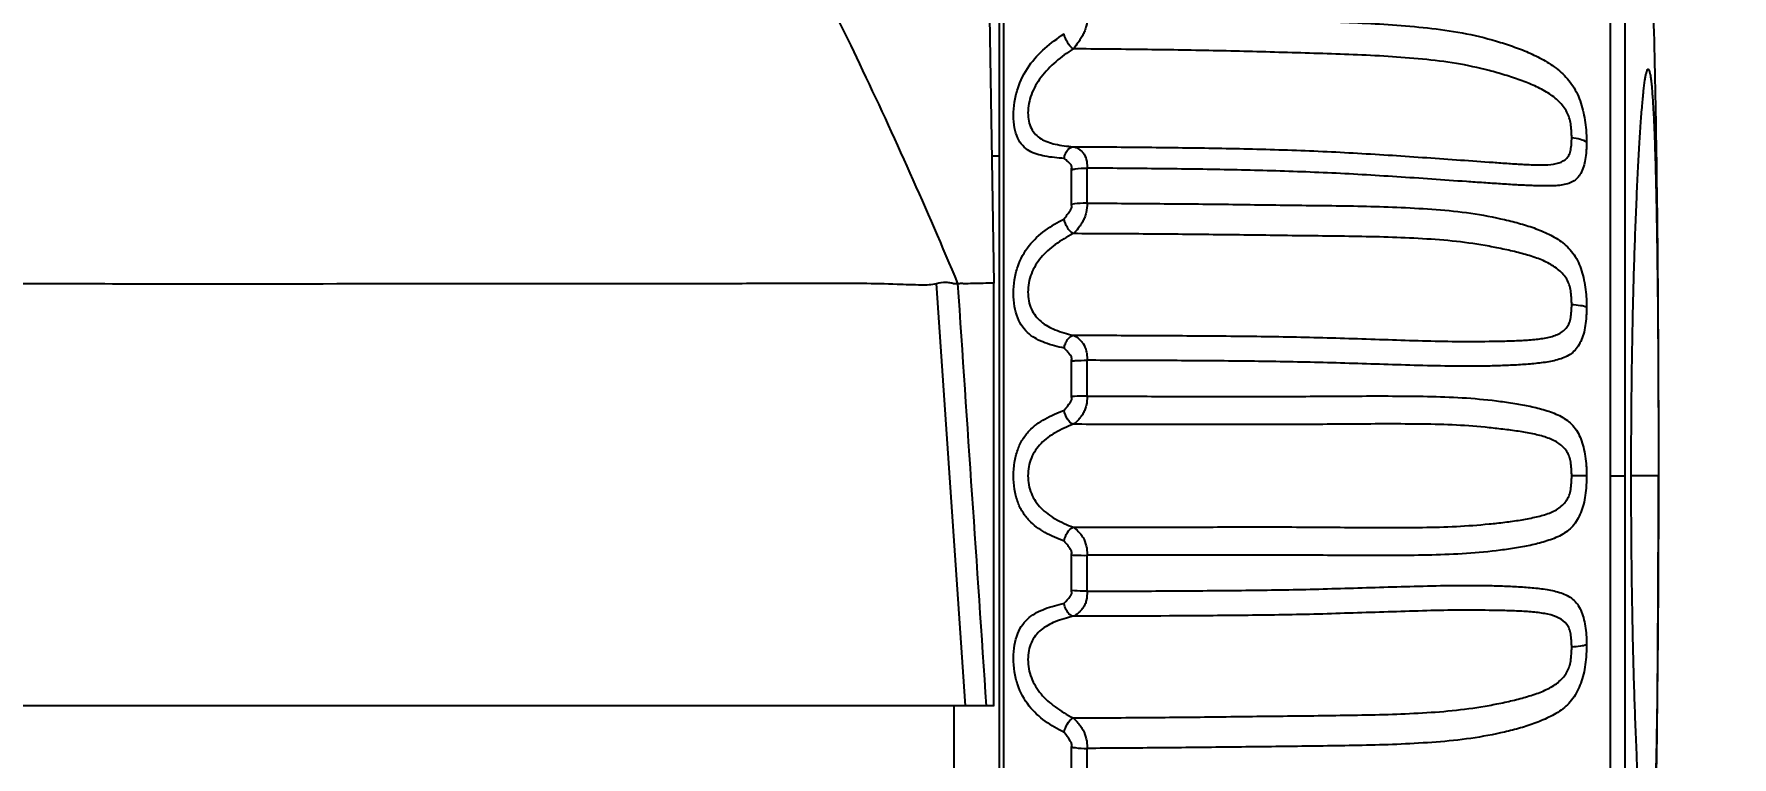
# Model space of a CAD drawing. Header units: millimetres. Extents: x 4086 to 8300, y 123 to 1549.
# Drawn here: x 7017.82 to 7038.3, y 693.67 to 702.39 of the extents above; entities that cross this region are included whole.
import ezdxf

# ---------------------------------------------------------------- set-up
doc = ezdxf.new("R2010")
doc.units = ezdxf.units.MM
doc.layers.add('00_COMPONENTS', color=7, linetype='Continuous')
doc.layers.add('尺寸', color=3, linetype='Continuous')
doc.styles.add('思源黑', font='SourceHanSansCN-Normal.ttf')
doc.dimstyles.get("Standard").update_dxf_attribs({"dimscale": 6, "dimtxt": 7, "dimasz": 3, "dimexe": 0.18, "dimexo": 0.0625, "dimgap": 0.8, "dimtad": 1, "dimtoh": 1, "dimdec": 1, "dimzin": 0, "dimdsep": 46, "dimtxsty": '思源黑', "dimcen": 0.09, "dimclrd": 256, "dimclre": 256, "dimclrt": 256, "dimadec": 0, "dimazin": 2, "dimtfac": 1, "dimtdec": 1, "dimtofl": 0, "dimtmove": 0, "dimatfit": 3, "dimfxl": 1, "dimtolj": 1, "dimtzin": 0, "dimarcsym": 0})

# ---------------------------------------------------------------- blocks, each defined once
blk = doc.blocks.new('*D486')
at = {"layer": 'Defpoints', "color": 0}
for p in [(6978.443, 724.365), (7025.542, 680.964), (7150.424, 680.964)]:
    blk.add_point(p, dxfattribs=at)
at = {"layer": '尺寸', "lineweight": -2}
for p, q in [((6978.63, 724.365), (7159.767, 724.365)), ((7159.227, 715.365), (7159.227, 689.964)), ((7025.73, 680.964), (7159.767, 680.964)), ((7159.227, 680.964), (7159.227, 602.034)), ((7159.227, 602.034), (7033.582, 602.034))]:
    blk.add_line(p, q, dxfattribs=at)
at = {"layer": '尺寸'}
for points in [[(7160.727, 715.365), (7157.727, 715.365), (7159.227, 724.365)], [(7157.727, 689.964), (7160.727, 689.964), (7159.227, 680.964)]]:
    blk.add_solid(points, dxfattribs=at)
at = {"layer": '尺寸', "insert": (7095.205, 624.158), "char_height": 21, "attachment_point": 5, "style": '思源黑'}
blk.add_mtext('\\A1;43.4', dxfattribs=at)

msp = doc.modelspace()

# ---------------------------------------------------------------- linework, layer by layer
at = {"layer": '00_COMPONENTS', "color": 7, "linetype": 'Continuous'}
for p, q in [((7029.465, 683.436), (7029.465, 710.693)), ((7036.832, 685.02), (7036.832, 709.11)), ((7037.006, 686.06), (7037.006, 708.069)), ((7029.514, 690.286), (7029.514, 705.395)), ((7029.303, 704.964), (7029.396, 699.389)), ((7029.366, 700.922), (7029.465, 700.922)), ((7030.332, 700.338), (7030.332, 700.758)), ((7030.521, 700.353), (7030.521, 700.775)), ((7029.052, 694.293), (7028.704, 699.384)), ((7029.395, 694.293), (7029.395, 699.389)), ((7030.332, 698.022), (7030.332, 698.451)), ((7030.521, 698.025), (7030.521, 698.458)), ((7036.542, 697.065), (7036.363, 697.065)), ((7036.832, 697.065), (7037.006, 697.065)), ((7037.408, 697.064), (7037.08, 697.064)), ((7030.332, 695.681), (7030.332, 696.11)), ((7030.521, 695.674), (7030.521, 696.107)), ((7029.052, 694.293), (6763.725, 694.293)), ((7028.918, 693.293), (7028.918, 694.293)), ((7029.307, 694.293), (7029.052, 694.293)), ((7029.4, 694.293), (7029.307, 694.293)), ((7030.332, 693.374), (7030.332, 693.794)), ((7030.521, 693.357), (7030.521, 693.779))]:
    msp.add_line(p, q, dxfattribs=at)
for points, knots in [([(7028.962, 699.384), (7028.589, 700.276), (7027.143, 703.524), (7025.369, 706.64), (7023.833, 708.724)], [0, 0, 0, 0, 0.271893, 1, 1, 1, 1]), ([(7037.006, 708.069), (7037.081, 707.503), (7037.205, 706.159), (7037.323, 703.792), (7037.396, 700.691), (7037.408, 698.367), (7037.408, 697.065)], [0, 0, 0, 0, 0.155586, 0.367245, 0.645306, 1, 1, 1, 1]), ([(7030.521, 702.6), (7030.521, 702.562), (7030.515, 702.505), (7030.495, 702.431), (7030.47, 702.38), (7030.441, 702.333), (7030.404, 702.275), (7030.374, 702.236), (7030.352, 702.213)], [0, 0, 0, 0, 0.260859, 0.394872, 0.526964, 0.655323, 0.77791, 1, 1, 1, 1]), ([(7030.521, 702.6), (7030.796, 702.597), (7031.347, 702.59), (7032.174, 702.576), (7033.004, 702.553), (7033.698, 702.534), (7034.256, 702.501), (7034.676, 702.462), (7035.096, 702.403), (7035.436, 702.315), (7035.698, 702.229), (7035.887, 702.152), (7036.069, 702.056), (7036.241, 701.934), (7036.388, 701.768), (7036.465, 701.594), (7036.505, 701.443), (7036.527, 701.325), (7036.537, 701.226), (7036.541, 701.148), (7036.541, 701.109), (7036.542, 701.09)], [0, 0, 0, 0, 0.122407, 0.245031, 0.368028, 0.491616, 0.553819, 0.616386, 0.67932, 0.742029, 0.772386, 0.802186, 0.832449, 0.863687, 0.89569, 0.929645, 0.947361, 0.965145, 0.982761, 0.991459, 1, 1, 1, 1]), ([(7030.243, 700.892), (7030.165, 700.897), (7030.053, 700.907), (7029.912, 700.94), (7029.819, 700.979), (7029.737, 701.044), (7029.675, 701.141), (7029.639, 701.266), (7029.627, 701.413), (7029.641, 701.572), (7029.69, 701.78), (7029.804, 702.011), (7030.007, 702.227), (7030.162, 702.34), (7030.242, 702.392)], [0, 0, 0, 0, 0.109237, 0.157345, 0.203732, 0.250623, 0.302067, 0.362753, 0.432514, 0.508615, 0.586309, 0.73191, 0.864395, 1, 1, 1, 1]), ([(7030.352, 702.212), (7030.323, 702.233), (7030.277, 702.29), (7030.249, 702.357), (7030.242, 702.392)], [0, 0, 0, 0, 0.493977, 1, 1, 1, 1]), ([(7030.352, 702.212), (7030.207, 702.119), (7030.004, 701.957), (7029.838, 701.671), (7029.8, 701.482), (7029.813, 701.342), (7029.843, 701.252), (7029.895, 701.179), (7029.964, 701.125), (7030.045, 701.087), (7030.175, 701.051), (7030.279, 701.039), (7030.352, 701.033)], [0, 0, 0, 0, 0.295792, 0.432367, 0.560613, 0.618763, 0.671945, 0.721274, 0.769987, 0.8207, 0.874822, 1, 1, 1, 1]), ([(7036.363, 701.145), (7036.363, 701.151), (7036.362, 701.165), (7036.361, 701.193), (7036.358, 701.24), (7036.352, 701.306), (7036.336, 701.382), (7036.295, 701.477), (7036.211, 701.585), (7036.075, 701.687), (7035.915, 701.769), (7035.74, 701.839), (7035.556, 701.899), (7035.301, 701.971), (7034.97, 702.043), (7034.562, 702.091), (7034.147, 702.123), (7033.728, 702.144), (7033.307, 702.157), (7032.885, 702.169), (7032.462, 702.181), (7031.899, 702.194), (7031.196, 702.205), (7030.633, 702.21), (7030.352, 702.213)], [0, 0, 0, 0, 0.003024, 0.006358, 0.012846, 0.02521, 0.03709, 0.048958, 0.07339, 0.099609, 0.12774, 0.157098, 0.187295, 0.21804, 0.280673, 0.344755, 0.409559, 0.47481, 0.540388, 0.606157, 0.671941, 0.7376, 0.868777, 1, 1, 1, 1]), ([(7037.08, 697.064), (7037.08, 697.373), (7037.083, 697.98), (7037.096, 698.864), (7037.117, 699.684), (7037.141, 700.313), (7037.162, 700.763), (7037.178, 701.051), (7037.194, 701.304), (7037.211, 701.518), (7037.227, 701.69), (7037.241, 701.808), (7037.253, 701.88), (7037.261, 701.918), (7037.269, 701.945), (7037.274, 701.959), (7037.278, 701.964)], [0, 0, 0, 0, 0.188791, 0.370995, 0.540146, 0.690052, 0.756003, 0.815108, 0.866813, 0.910617, 0.946089, 0.972899, 0.982989, 0.990852, 0.9965, 1, 1, 1, 1]), ([(7037.278, 701.964), (7037.28, 701.966), (7037.288, 701.97), (7037.297, 701.955), (7037.303, 701.934), (7037.308, 701.908), (7037.313, 701.881), (7037.316, 701.857), (7037.32, 701.829), (7037.325, 701.786), (7037.33, 701.725), (7037.339, 701.608), (7037.349, 701.433), (7037.36, 701.19), (7037.369, 700.905), (7037.378, 700.581), (7037.385, 700.223), (7037.394, 699.684), (7037.402, 698.954), (7037.407, 698.028), (7037.408, 697.389), (7037.408, 697.064)], [0, 0, 0, 0, 0.00182, 0.004196, 0.008778, 0.015791, 0.020223, 0.025273, 0.030937, 0.037214, 0.05159, 0.068368, 0.108953, 0.158555, 0.216657, 0.28265, 0.355841, 0.435475, 0.610766, 0.801465, 1, 1, 1, 1]), ([(7030.243, 700.892), (7030.246, 700.91), (7030.255, 700.945), (7030.284, 701), (7030.325, 701.031), (7030.352, 701.033)], [0, 0, 0, 0, 0.293398, 0.564075, 1, 1, 1, 1]), ([(7030.352, 701.033), (7030.633, 701.032), (7031.196, 701.027), (7031.899, 701.019), (7032.462, 701.008), (7032.884, 700.996), (7033.307, 700.98), (7033.728, 700.959), (7034.147, 700.933), (7034.561, 700.905), (7034.967, 700.876), (7035.298, 700.853), (7035.555, 700.835), (7035.738, 700.822), (7035.911, 700.814), (7036.068, 700.812), (7036.202, 700.829), (7036.295, 700.876), (7036.338, 700.94), (7036.353, 701), (7036.359, 701.057), (7036.362, 701.107), (7036.363, 701.132), (7036.363, 701.145)], [0, 0, 0, 0, 0.135308, 0.270561, 0.338245, 0.406066, 0.473911, 0.541579, 0.60888, 0.675634, 0.741365, 0.804657, 0.835268, 0.864936, 0.893, 0.918548, 0.94027, 0.958083, 0.966319, 0.976075, 0.987668, 0.993828, 1, 1, 1, 1]), ([(7030.352, 701.033), (7030.373, 701.03), (7030.406, 701.017), (7030.444, 700.989), (7030.484, 700.95), (7030.508, 700.892), (7030.52, 700.828), (7030.519, 700.793), (7030.521, 700.775)], [0, 0, 0, 0, 0.193394, 0.302369, 0.421748, 0.686034, 0.837521, 1, 1, 1, 1]), ([(7036.542, 701.09), (7036.542, 701.072), (7036.54, 701.035), (7036.537, 700.964), (7036.526, 700.854), (7036.493, 700.739), (7036.433, 700.653), (7036.376, 700.609), (7036.309, 700.583), (7036.204, 700.562), (7036.061, 700.558), (7035.882, 700.563), (7035.696, 700.572), (7035.502, 700.585), (7035.3, 700.598), (7035.024, 700.617), (7034.675, 700.642), (7034.255, 700.67), (7033.837, 700.696), (7033.419, 700.718), (7032.865, 700.74), (7032.174, 700.758), (7031.347, 700.768), (7030.796, 700.773), (7030.521, 700.775)], [0, 0, 0, 0, 0.008711, 0.017204, 0.033358, 0.060633, 0.071818, 0.082352, 0.093463, 0.105555, 0.132278, 0.160453, 0.189472, 0.219854, 0.251621, 0.284183, 0.349969, 0.415796, 0.481402, 0.546749, 0.611847, 0.741564, 0.87091, 1, 1, 1, 1]), ([(7036.363, 701.145), (7036.398, 701.141), (7036.46, 701.13), (7036.52, 701.106), (7036.542, 701.09)], [0, 0, 0, 0, 0.570079, 1, 1, 1, 1]), ([(7030.332, 700.758), (7030.333, 700.764), (7030.335, 700.778), (7030.334, 700.804), (7030.315, 700.829), (7030.283, 700.858), (7030.258, 700.88), (7030.242, 700.892)], [0, 0, 0, 0, 0.121121, 0.239476, 0.434086, 0.649089, 1, 1, 1, 1]), ([(7030.332, 700.757), (7030.346, 700.76), (7030.408, 700.771), (7030.472, 700.775), (7030.521, 700.775)], [0, 0, 0, 0, 0.222882, 1, 1, 1, 1]), ([(7030.243, 700.162), (7030.268, 700.196), (7030.301, 700.241), (7030.335, 700.295), (7030.335, 700.32), (7030.333, 700.332), (7030.332, 700.338)], [0, 0, 0, 0, 0.636145, 0.826129, 0.913057, 1, 1, 1, 1]), ([(7030.521, 700.353), (7030.504, 700.353), (7030.441, 700.352), (7030.378, 700.346), (7030.332, 700.337)], [0, 0, 0, 0, 0.266503, 1, 1, 1, 1]), ([(7030.521, 700.353), (7030.521, 700.315), (7030.515, 700.257), (7030.495, 700.184), (7030.47, 700.134), (7030.442, 700.09), (7030.405, 700.039), (7030.374, 700.004), (7030.352, 699.985)], [0, 0, 0, 0, 0.276055, 0.412679, 0.544859, 0.671283, 0.789927, 1, 1, 1, 1]), ([(7030.521, 700.353), (7030.796, 700.351), (7031.347, 700.347), (7032.174, 700.34), (7033.004, 700.327), (7033.698, 700.321), (7034.256, 700.305), (7034.676, 700.282), (7035.094, 700.245), (7035.435, 700.183), (7035.698, 700.12), (7035.886, 700.064), (7036.067, 699.991), (7036.24, 699.896), (7036.389, 699.755), (7036.466, 699.596), (7036.505, 699.454), (7036.527, 699.339), (7036.538, 699.241), (7036.541, 699.162), (7036.541, 699.122), (7036.542, 699.102)], [0, 0, 0, 0, 0.12406, 0.248333, 0.372969, 0.49817, 0.56113, 0.624359, 0.687729, 0.750304, 0.780321, 0.809514, 0.83872, 0.868255, 0.897916, 0.929519, 0.946535, 0.964175, 0.982124, 0.9911, 1, 1, 1, 1]), ([(7030.243, 698.604), (7030.164, 698.621), (7030.016, 698.659), (7029.842, 698.746), (7029.737, 698.859), (7029.676, 698.972), (7029.639, 699.111), (7029.627, 699.267), (7029.64, 699.429), (7029.688, 699.629), (7029.846, 699.925), (7030.086, 700.081), (7030.243, 700.162)], [0, 0, 0, 0, 0.112209, 0.21348, 0.26657, 0.325138, 0.391982, 0.465583, 0.542517, 0.618052, 0.753408, 1, 1, 1, 1]), ([(7030.352, 699.985), (7030.323, 700.002), (7030.275, 700.058), (7030.249, 700.125), (7030.242, 700.162)], [0, 0, 0, 0, 0.475828, 1, 1, 1, 1]), ([(7030.352, 699.985), (7030.277, 699.946), (7030.17, 699.883), (7030.043, 699.78), (7029.936, 699.671), (7029.835, 699.507), (7029.8, 699.319), (7029.813, 699.175), (7029.844, 699.076), (7029.895, 698.991), (7029.986, 698.898), (7030.142, 698.816), (7030.278, 698.778), (7030.352, 698.76)], [0, 0, 0, 0, 0.144162, 0.210725, 0.276093, 0.404432, 0.53172, 0.592821, 0.650732, 0.705616, 0.759601, 0.871391, 1, 1, 1, 1]), ([(7036.363, 699.131), (7036.363, 699.137), (7036.362, 699.151), (7036.361, 699.179), (7036.358, 699.227), (7036.352, 699.293), (7036.336, 699.368), (7036.295, 699.458), (7036.21, 699.554), (7036.073, 699.638), (7035.914, 699.702), (7035.739, 699.753), (7035.555, 699.796), (7035.3, 699.846), (7034.969, 699.896), (7034.562, 699.925), (7034.147, 699.943), (7033.587, 699.955), (7033.025, 699.959), (7032.462, 699.968), (7031.899, 699.974), (7031.196, 699.981), (7030.633, 699.984), (7030.352, 699.985)], [0, 0, 0, 0, 0.003156, 0.006588, 0.013255, 0.025826, 0.037574, 0.04895, 0.07191, 0.096764, 0.123867, 0.152518, 0.182246, 0.212683, 0.275115, 0.33943, 0.404647, 0.470392, 0.602814, 0.669146, 0.735359, 0.867652, 1, 1, 1, 1]), ([(7011.53, 699.384), (7012.589, 699.33), (7014.177, 699.349), (7016.281, 699.384), (7018.314, 699.383), (7020.706, 699.378), (7023.307, 699.388), (7025.212, 699.382), (7026.471, 699.386), (7027.192, 699.389), (7027.761, 699.39), (7028.188, 699.38), (7028.485, 699.367), (7028.645, 699.369), (7028.704, 699.384)], [0, 0, 0, 0, 0.185251, 0.277089, 0.367563, 0.540356, 0.694883, 0.822015, 0.87298, 0.914893, 0.947894, 0.972445, 0.989395, 1, 1, 1, 1]), ([(7028.704, 699.384), (7028.74, 699.394), (7028.798, 699.402), (7028.872, 699.396), (7028.92, 699.381), (7028.951, 699.386), (7028.966, 699.385)], [0, 0, 0, 0, 0.428414, 0.661335, 0.830428, 1, 1, 1, 1]), ([(7029.396, 699.389), (7029.353, 699.388), (7029.268, 699.385), (7029.146, 699.384), (7029.051, 699.38), (7028.992, 699.383), (7028.968, 699.38), (7028.962, 699.384)], [0, 0, 0, 0, 0.298136, 0.584147, 0.845044, 0.950828, 1, 1, 1, 1]), ([(7030.352, 698.76), (7030.633, 698.76), (7031.196, 698.758), (7031.899, 698.754), (7032.462, 698.749), (7032.884, 698.743), (7033.307, 698.734), (7033.728, 698.721), (7034.147, 698.707), (7034.561, 698.693), (7034.967, 698.684), (7035.298, 698.685), (7035.555, 698.69), (7035.738, 698.696), (7035.912, 698.708), (7036.069, 698.728), (7036.188, 698.763), (7036.263, 698.811), (7036.306, 698.854), (7036.337, 698.909), (7036.352, 698.976), (7036.359, 699.037), (7036.361, 699.09), (7036.363, 699.117), (7036.363, 699.131)], [0, 0, 0, 0, 0.134475, 0.268889, 0.336147, 0.403533, 0.470928, 0.538125, 0.604929, 0.671154, 0.736331, 0.799082, 0.829438, 0.858884, 0.88682, 0.912475, 0.934949, 0.94515, 0.954705, 0.963953, 0.974687, 0.987118, 0.993594, 1, 1, 1, 1]), ([(7036.542, 699.102), (7036.542, 699.083), (7036.54, 699.044), (7036.537, 698.969), (7036.528, 698.878), (7036.508, 698.776), (7036.474, 698.688), (7036.432, 698.612), (7036.359, 698.531), (7036.231, 698.468), (7036.062, 698.434), (7035.882, 698.413), (7035.696, 698.4), (7035.501, 698.392), (7035.3, 698.387), (7035.023, 698.386), (7034.674, 698.391), (7034.255, 698.403), (7033.836, 698.416), (7033.419, 698.429), (7032.865, 698.442), (7032.174, 698.451), (7031.347, 698.455), (7030.796, 698.457), (7030.521, 698.458)], [0, 0, 0, 0, 0.008988, 0.017871, 0.035132, 0.05117, 0.065689, 0.07879, 0.091015, 0.115875, 0.142966, 0.17102, 0.199741, 0.229737, 0.261069, 0.293171, 0.358028, 0.422951, 0.487691, 0.552204, 0.616493, 0.744641, 0.872444, 1, 1, 1, 1]), ([(7036.363, 699.131), (7036.398, 699.129), (7036.458, 699.123), (7036.518, 699.111), (7036.542, 699.102)], [0, 0, 0, 0, 0.583751, 1, 1, 1, 1]), ([(7030.243, 698.604), (7030.246, 698.622), (7030.262, 698.684), (7030.307, 698.749), (7030.352, 698.76)], [0, 0, 0, 0, 0.288257, 1, 1, 1, 1]), ([(7030.332, 698.451), (7030.333, 698.458), (7030.335, 698.472), (7030.334, 698.499), (7030.315, 698.527), (7030.283, 698.562), (7030.258, 698.588), (7030.243, 698.604)], [0, 0, 0, 0, 0.11536, 0.230159, 0.42579, 0.643598, 1, 1, 1, 1]), ([(7030.352, 698.76), (7030.374, 698.752), (7030.407, 698.731), (7030.444, 698.694), (7030.484, 698.647), (7030.508, 698.583), (7030.52, 698.514), (7030.519, 698.477), (7030.521, 698.458)], [0, 0, 0, 0, 0.194576, 0.306305, 0.428192, 0.696333, 0.844919, 1, 1, 1, 1]), ([(7030.332, 698.451), (7030.346, 698.452), (7030.409, 698.457), (7030.472, 698.458), (7030.521, 698.458)], [0, 0, 0, 0, 0.220742, 1, 1, 1, 1]), ([(7030.243, 697.855), (7030.269, 697.887), (7030.302, 697.927), (7030.335, 697.979), (7030.335, 698.004), (7030.333, 698.016), (7030.332, 698.022)], [0, 0, 0, 0, 0.624362, 0.811918, 0.903824, 1, 1, 1, 1]), ([(7030.521, 698.025), (7030.504, 698.025), (7030.441, 698.025), (7030.378, 698.024), (7030.332, 698.021)], [0, 0, 0, 0, 0.267495, 1, 1, 1, 1]), ([(7030.521, 698.026), (7030.521, 697.987), (7030.516, 697.93), (7030.495, 697.859), (7030.47, 697.813), (7030.442, 697.773), (7030.405, 697.728), (7030.374, 697.7), (7030.352, 697.686)], [0, 0, 0, 0, 0.290494, 0.429136, 0.561066, 0.685492, 0.800312, 1, 1, 1, 1]), ([(7030.521, 698.026), (7030.796, 698.025), (7031.347, 698.023), (7032.174, 698.022), (7032.865, 698.021), (7033.419, 698.025), (7033.837, 698.028), (7034.255, 698.028), (7034.675, 698.023), (7035.092, 698.008), (7035.434, 697.974), (7035.697, 697.936), (7035.884, 697.901), (7036.065, 697.854), (7036.236, 697.788), (7036.388, 697.678), (7036.467, 697.537), (7036.506, 697.408), (7036.527, 697.299), (7036.538, 697.203), (7036.541, 697.124), (7036.541, 697.085), (7036.542, 697.065)], [0, 0, 0, 0, 0.12584, 0.251893, 0.378308, 0.441701, 0.505299, 0.569132, 0.633179, 0.697206, 0.759997, 0.789893, 0.818724, 0.847141, 0.875186, 0.902394, 0.931047, 0.946964, 0.964039, 0.981897, 0.990942, 1, 1, 1, 1]), ([(7030.243, 696.277), (7030.164, 696.307), (7030.012, 696.371), (7029.841, 696.494), (7029.737, 696.628), (7029.676, 696.756), (7029.64, 696.905), (7029.627, 697.066), (7029.64, 697.226), (7029.676, 697.375), (7029.737, 697.504), (7029.841, 697.639), (7030.012, 697.76), (7030.163, 697.825), (7030.243, 697.855)], [0, 0, 0, 0, 0.117923, 0.228552, 0.287834, 0.352498, 0.424157, 0.499993, 0.57581, 0.647511, 0.712332, 0.771631, 0.882155, 1, 1, 1, 1]), ([(7030.352, 697.686), (7030.323, 697.698), (7030.273, 697.752), (7030.249, 697.818), (7030.242, 697.854)], [0, 0, 0, 0, 0.459857, 1, 1, 1, 1]), ([(7030.352, 697.686), (7030.278, 697.657), (7030.139, 697.596), (7029.957, 697.466), (7029.833, 697.284), (7029.793, 697.066), (7029.833, 696.848), (7029.957, 696.666), (7030.139, 696.536), (7030.278, 696.474), (7030.352, 696.446)], [0, 0, 0, 0, 0.135432, 0.256859, 0.375785, 0.500011, 0.624126, 0.743092, 0.864508, 1, 1, 1, 1]), ([(7036.363, 697.065), (7036.363, 697.072), (7036.362, 697.086), (7036.361, 697.114), (7036.358, 697.162), (7036.353, 697.226), (7036.336, 697.297), (7036.296, 697.38), (7036.209, 697.463), (7036.072, 697.526), (7035.913, 697.569), (7035.739, 697.6), (7035.555, 697.625), (7035.299, 697.653), (7034.968, 697.68), (7034.561, 697.689), (7034.147, 697.691), (7033.728, 697.689), (7033.307, 697.685), (7032.744, 697.681), (7032.04, 697.684), (7031.196, 697.685), (7030.633, 697.686), (7030.352, 697.686)], [0, 0, 0, 0, 0.003211, 0.006659, 0.013341, 0.025811, 0.037149, 0.047796, 0.069032, 0.092557, 0.118817, 0.146972, 0.176426, 0.206722, 0.269195, 0.333884, 0.399596, 0.465886, 0.532558, 0.599434, 0.733102, 0.866522, 1, 1, 1, 1]), ([(7030.352, 696.446), (7030.633, 696.446), (7031.196, 696.446), (7031.899, 696.448), (7032.462, 696.449), (7032.884, 696.449), (7033.307, 696.447), (7033.728, 696.443), (7034.147, 696.44), (7034.561, 696.442), (7034.968, 696.452), (7035.299, 696.477), (7035.555, 696.505), (7035.739, 696.53), (7035.912, 696.563), (7036.072, 696.603), (7036.19, 696.658), (7036.263, 696.72), (7036.306, 696.772), (7036.337, 696.833), (7036.352, 696.904), (7036.359, 696.969), (7036.361, 697.024), (7036.363, 697.052), (7036.363, 697.065)], [0, 0, 0, 0, 0.133453, 0.266844, 0.333589, 0.400455, 0.467322, 0.533984, 0.600244, 0.665935, 0.730633, 0.793079, 0.823384, 0.852876, 0.881018, 0.907178, 0.930789, 0.941889, 0.952429, 0.962525, 0.973969, 0.986909, 0.993529, 1, 1, 1, 1]), ([(7036.542, 697.065), (7036.542, 697.045), (7036.54, 697.006), (7036.537, 696.927), (7036.528, 696.831), (7036.507, 696.722), (7036.464, 696.594), (7036.389, 696.452), (7036.236, 696.342), (7036.064, 696.277), (7035.884, 696.23), (7035.696, 696.194), (7035.433, 696.157), (7035.092, 696.124), (7034.674, 696.108), (7034.255, 696.103), (7033.698, 696.104), (7033.004, 696.11), (7032.174, 696.11), (7031.347, 696.108), (7030.796, 696.107), (7030.521, 696.107)], [0, 0, 0, 0, 0.00903, 0.018063, 0.035966, 0.053038, 0.068938, 0.097587, 0.124751, 0.152859, 0.181295, 0.210077, 0.239946, 0.302799, 0.366833, 0.430861, 0.494692, 0.621706, 0.748105, 0.874173, 1, 1, 1, 1]), ([(7037.006, 686.06), (7037.081, 686.626), (7037.205, 687.97), (7037.323, 690.338), (7037.396, 693.438), (7037.408, 695.762), (7037.408, 697.065)], [0, 0, 0, 0, 0.155586, 0.367245, 0.645306, 1, 1, 1, 1]), ([(7037.278, 692.164), (7037.274, 692.168), (7037.269, 692.182), (7037.261, 692.209), (7037.253, 692.247), (7037.241, 692.319), (7037.227, 692.437), (7037.211, 692.61), (7037.194, 692.823), (7037.178, 693.076), (7037.162, 693.365), (7037.141, 693.814), (7037.117, 694.444), (7037.096, 695.264), (7037.083, 696.148), (7037.08, 696.755), (7037.08, 697.064)], [0, 0, 0, 0, 0.003498, 0.009145, 0.01701, 0.027104, 0.053918, 0.089383, 0.133173, 0.184874, 0.243989, 0.309954, 0.459865, 0.629006, 0.81121, 1, 1, 1, 1]), ([(7037.408, 697.064), (7037.408, 696.738), (7037.407, 696.1), (7037.401, 695.174), (7037.394, 694.443), (7037.385, 693.905), (7037.378, 693.546), (7037.369, 693.222), (7037.36, 692.938), (7037.349, 692.695), (7037.339, 692.52), (7037.33, 692.402), (7037.325, 692.341), (7037.32, 692.298), (7037.316, 692.271), (7037.313, 692.246), (7037.308, 692.219), (7037.303, 692.193), (7037.297, 692.173), (7037.288, 692.157), (7037.28, 692.162), (7037.278, 692.164)], [0, 0, 0, 0, 0.198538, 0.389239, 0.564531, 0.644164, 0.717355, 0.783346, 0.84145, 0.891056, 0.931645, 0.948422, 0.962796, 0.96907, 0.974732, 0.979779, 0.984209, 0.99122, 0.995803, 0.998181, 1, 1, 1, 1]), ([(7030.243, 696.277), (7030.249, 696.314), (7030.273, 696.379), (7030.323, 696.433), (7030.352, 696.446)], [0, 0, 0, 0, 0.540177, 1, 1, 1, 1]), ([(7030.352, 696.446), (7030.375, 696.432), (7030.407, 696.404), (7030.444, 696.36), (7030.484, 696.306), (7030.507, 696.237), (7030.52, 696.164), (7030.519, 696.126), (7030.521, 696.107)], [0, 0, 0, 0, 0.201344, 0.316461, 0.4406, 0.709404, 0.853468, 1, 1, 1, 1]), ([(7030.332, 696.11), (7030.333, 696.117), (7030.335, 696.131), (7030.334, 696.159), (7030.315, 696.189), (7030.284, 696.229), (7030.259, 696.258), (7030.243, 696.276)], [0, 0, 0, 0, 0.110318, 0.220831, 0.415595, 0.636196, 1, 1, 1, 1]), ([(7030.332, 696.111), (7030.346, 696.11), (7030.409, 696.107), (7030.472, 696.106), (7030.521, 696.107)], [0, 0, 0, 0, 0.220554, 1, 1, 1, 1]), ([(7030.521, 695.674), (7030.796, 695.675), (7031.347, 695.676), (7032.174, 695.682), (7032.865, 695.689), (7033.419, 695.703), (7033.836, 695.716), (7034.255, 695.728), (7034.675, 695.74), (7035.024, 695.746), (7035.3, 695.744), (7035.502, 695.739), (7035.696, 695.731), (7035.883, 695.718), (7036.063, 695.697), (7036.232, 695.662), (7036.36, 695.599), (7036.434, 695.518), (7036.476, 695.443), (7036.506, 695.353), (7036.527, 695.252), (7036.538, 695.162), (7036.541, 695.086), (7036.541, 695.047), (7036.542, 695.028)], [0, 0, 0, 0, 0.127567, 0.255352, 0.383513, 0.447794, 0.512293, 0.577031, 0.641971, 0.706822, 0.738882, 0.77018, 0.800205, 0.828984, 0.857016, 0.884017, 0.908937, 0.921256, 0.934333, 0.948758, 0.964827, 0.982136, 0.991017, 1, 1, 1, 1]), ([(7030.243, 693.97), (7030.086, 694.051), (7029.846, 694.207), (7029.688, 694.502), (7029.64, 694.703), (7029.627, 694.865), (7029.639, 695.021), (7029.676, 695.159), (7029.737, 695.273), (7029.842, 695.385), (7030.016, 695.472), (7030.164, 695.511), (7030.243, 695.528)], [0, 0, 0, 0, 0.246629, 0.381992, 0.457451, 0.534319, 0.607967, 0.674904, 0.733513, 0.786588, 0.887851, 1, 1, 1, 1]), ([(7030.352, 695.372), (7030.338, 695.375), (7030.304, 695.394), (7030.263, 695.45), (7030.247, 695.501), (7030.242, 695.528)], [0, 0, 0, 0, 0.208174, 0.580755, 1, 1, 1, 1]), ([(7030.243, 695.528), (7030.268, 695.556), (7030.302, 695.591), (7030.335, 695.639), (7030.335, 695.663), (7030.333, 695.675), (7030.332, 695.681)], [0, 0, 0, 0, 0.613888, 0.803418, 0.899727, 1, 1, 1, 1]), ([(7030.521, 695.674), (7030.504, 695.674), (7030.441, 695.675), (7030.378, 695.677), (7030.332, 695.681)], [0, 0, 0, 0, 0.267394, 1, 1, 1, 1]), ([(7030.521, 695.674), (7030.521, 695.637), (7030.516, 695.583), (7030.496, 695.515), (7030.471, 695.473), (7030.442, 695.439), (7030.406, 695.401), (7030.374, 695.38), (7030.352, 695.372)], [0, 0, 0, 0, 0.303608, 0.44328, 0.57434, 0.696596, 0.807784, 1, 1, 1, 1]), ([(7030.352, 695.372), (7030.278, 695.354), (7030.142, 695.316), (7029.986, 695.234), (7029.895, 695.14), (7029.844, 695.056), (7029.813, 694.957), (7029.8, 694.812), (7029.835, 694.625), (7029.936, 694.461), (7030.043, 694.351), (7030.17, 694.249), (7030.277, 694.186), (7030.352, 694.146)], [0, 0, 0, 0, 0.128559, 0.240357, 0.294324, 0.349206, 0.407175, 0.468318, 0.595507, 0.723873, 0.789238, 0.855803, 1, 1, 1, 1]), ([(7036.363, 695), (7036.363, 695.007), (7036.362, 695.02), (7036.361, 695.048), (7036.358, 695.093), (7036.353, 695.154), (7036.337, 695.221), (7036.296, 695.294), (7036.206, 695.361), (7036.07, 695.401), (7035.912, 695.423), (7035.738, 695.434), (7035.555, 695.44), (7035.299, 695.445), (7034.967, 695.448), (7034.561, 695.437), (7034.147, 695.424), (7033.728, 695.411), (7033.307, 695.397), (7032.744, 695.385), (7031.759, 695.376), (7030.914, 695.372), (7030.352, 695.372)], [0, 0, 0, 0, 0.003185, 0.006559, 0.013086, 0.025135, 0.035782, 0.045487, 0.064876, 0.087275, 0.112998, 0.140945, 0.170367, 0.200715, 0.26348, 0.328653, 0.394898, 0.461731, 0.528943, 0.596349, 0.731051, 1, 1, 1, 1]), ([(7030.352, 694.147), (7030.633, 694.148), (7031.196, 694.15), (7032.04, 694.159), (7032.744, 694.168), (7033.307, 694.174), (7033.728, 694.18), (7034.147, 694.188), (7034.562, 694.205), (7034.969, 694.236), (7035.3, 694.283), (7035.555, 694.334), (7035.739, 694.378), (7035.914, 694.429), (7036.074, 694.491), (7036.191, 694.563), (7036.263, 694.636), (7036.306, 694.696), (7036.337, 694.762), (7036.352, 694.837), (7036.359, 694.903), (7036.361, 694.959), (7036.363, 694.986), (7036.363, 695)], [0, 0, 0, 0, 0.132326, 0.264594, 0.397084, 0.46339, 0.529492, 0.595207, 0.660401, 0.724731, 0.78712, 0.817569, 0.847349, 0.875986, 0.902957, 0.927907, 0.939894, 0.951306, 0.962049, 0.973918, 0.987035, 0.993629, 1, 1, 1, 1]), ([(7036.542, 695.028), (7036.542, 695.008), (7036.54, 694.969), (7036.537, 694.889), (7036.528, 694.79), (7036.507, 694.675), (7036.473, 694.567), (7036.432, 694.468), (7036.363, 694.35), (7036.239, 694.234), (7036.066, 694.14), (7035.885, 694.067), (7035.697, 694.01), (7035.435, 693.947), (7035.093, 693.887), (7034.675, 693.849), (7034.255, 693.826), (7033.698, 693.811), (7033.004, 693.803), (7032.174, 693.793), (7031.347, 693.784), (7030.796, 693.781), (7030.521, 693.779)], [0, 0, 0, 0, 0.008842, 0.017794, 0.035873, 0.053538, 0.07043, 0.086665, 0.102155, 0.13179, 0.161351, 0.19057, 0.219727, 0.249719, 0.312333, 0.375707, 0.438912, 0.501861, 0.627078, 0.751684, 0.875963, 1, 1, 1, 1]), ([(7036.542, 695.027), (7036.518, 695.019), (7036.458, 695.008), (7036.398, 695.002), (7036.363, 695)], [0, 0, 0, 0, 0.416102, 1, 1, 1, 1]), ([(7030.243, 693.97), (7030.249, 694.007), (7030.275, 694.073), (7030.323, 694.129), (7030.352, 694.146)], [0, 0, 0, 0, 0.524231, 1, 1, 1, 1]), ([(7030.352, 694.147), (7030.375, 694.128), (7030.406, 694.094), (7030.444, 694.043), (7030.483, 693.983), (7030.507, 693.912), (7030.52, 693.837), (7030.519, 693.798), (7030.521, 693.779)], [0, 0, 0, 0, 0.211178, 0.329966, 0.456185, 0.723786, 0.862486, 1, 1, 1, 1]), ([(7030.332, 693.794), (7030.333, 693.801), (7030.336, 693.815), (7030.333, 693.843), (7030.302, 693.896), (7030.268, 693.938), (7030.243, 693.97)], [0, 0, 0, 0, 0.100367, 0.205705, 0.402725, 1, 1, 1, 1]), ([(7030.332, 693.795), (7030.346, 693.792), (7030.408, 693.782), (7030.472, 693.779), (7030.521, 693.779)], [0, 0, 0, 0, 0.22235, 1, 1, 1, 1])]:
    msp.add_open_spline(points, degree=3, knots=knots, dxfattribs=at)
msp.add_open_spline([(7029.307, 694.293), (7029.192, 695.99), (7029.077, 697.687), (7028.962, 699.384)], degree=3, dxfattribs=at)

# ---------------------------------------------------------------- dimensions: what is measured, and where the dimension line sits
at = {"layer": '尺寸'}
dim = msp.add_linear_dim(base=(7159.227, 680.964), p1=(6978.443, 724.365), p2=(7025.542, 680.964), angle=90, dimstyle='Standard', override={"dimscale": 3, "dimtxt": 7, "dimtxsty": '思源黑'}, dxfattribs=at)
dim.commit()
dim.dimension.update_dxf_attribs({"geometry": '*D486', "text_midpoint": (7095.205, 602.034), "dimtype": 160})

doc.saveas('drawing.dxf')
